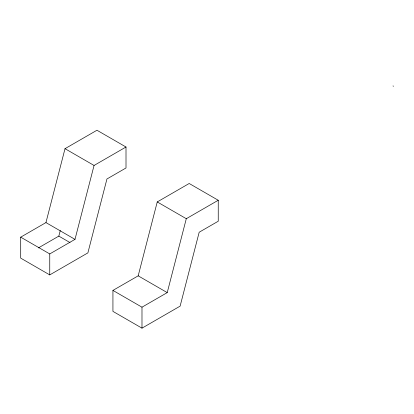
<?xml version="1.0" encoding="UTF-8"?>
<svg xmlns="http://www.w3.org/2000/svg" width="414" height="414" viewBox="0 0 414 414"><rect width="100%" height="100%" fill="white"/><g stroke="black" fill="none" stroke-linecap="round" stroke-linejoin="round"><path stroke-width="0.62" d="M45.949 222.587L65.014 148.683L96.959 130.239L126.006 147.011L126.006 167.975L106.941 178.983L87.882 252.887L49.752 274.901L20.7 258.129L20.7 237.16L45.949 222.587L74.996 239.359L94.061 165.455L126.006 147.011M38.383 247.919L58.829 236.115L60.284 230.479M138.183 275.838L157.248 201.934L189.193 183.49L218.245 200.262L218.245 221.226L199.181 232.233L180.116 306.137L141.986 328.152L112.934 311.38L112.934 290.411L138.183 275.838L167.235 292.61L186.295 218.706L218.245 200.262M20.7 237.16L49.752 253.932L74.996 239.359M112.934 290.411L141.986 307.183L167.235 292.61M65.014 148.683L94.061 165.455M157.248 201.934L186.295 218.706M58.829 236.115L70.002 242.563M393.062 85.848L393.3 86.402M141.986 307.183L141.986 328.152M49.752 253.932L49.752 274.901"/></g></svg>
